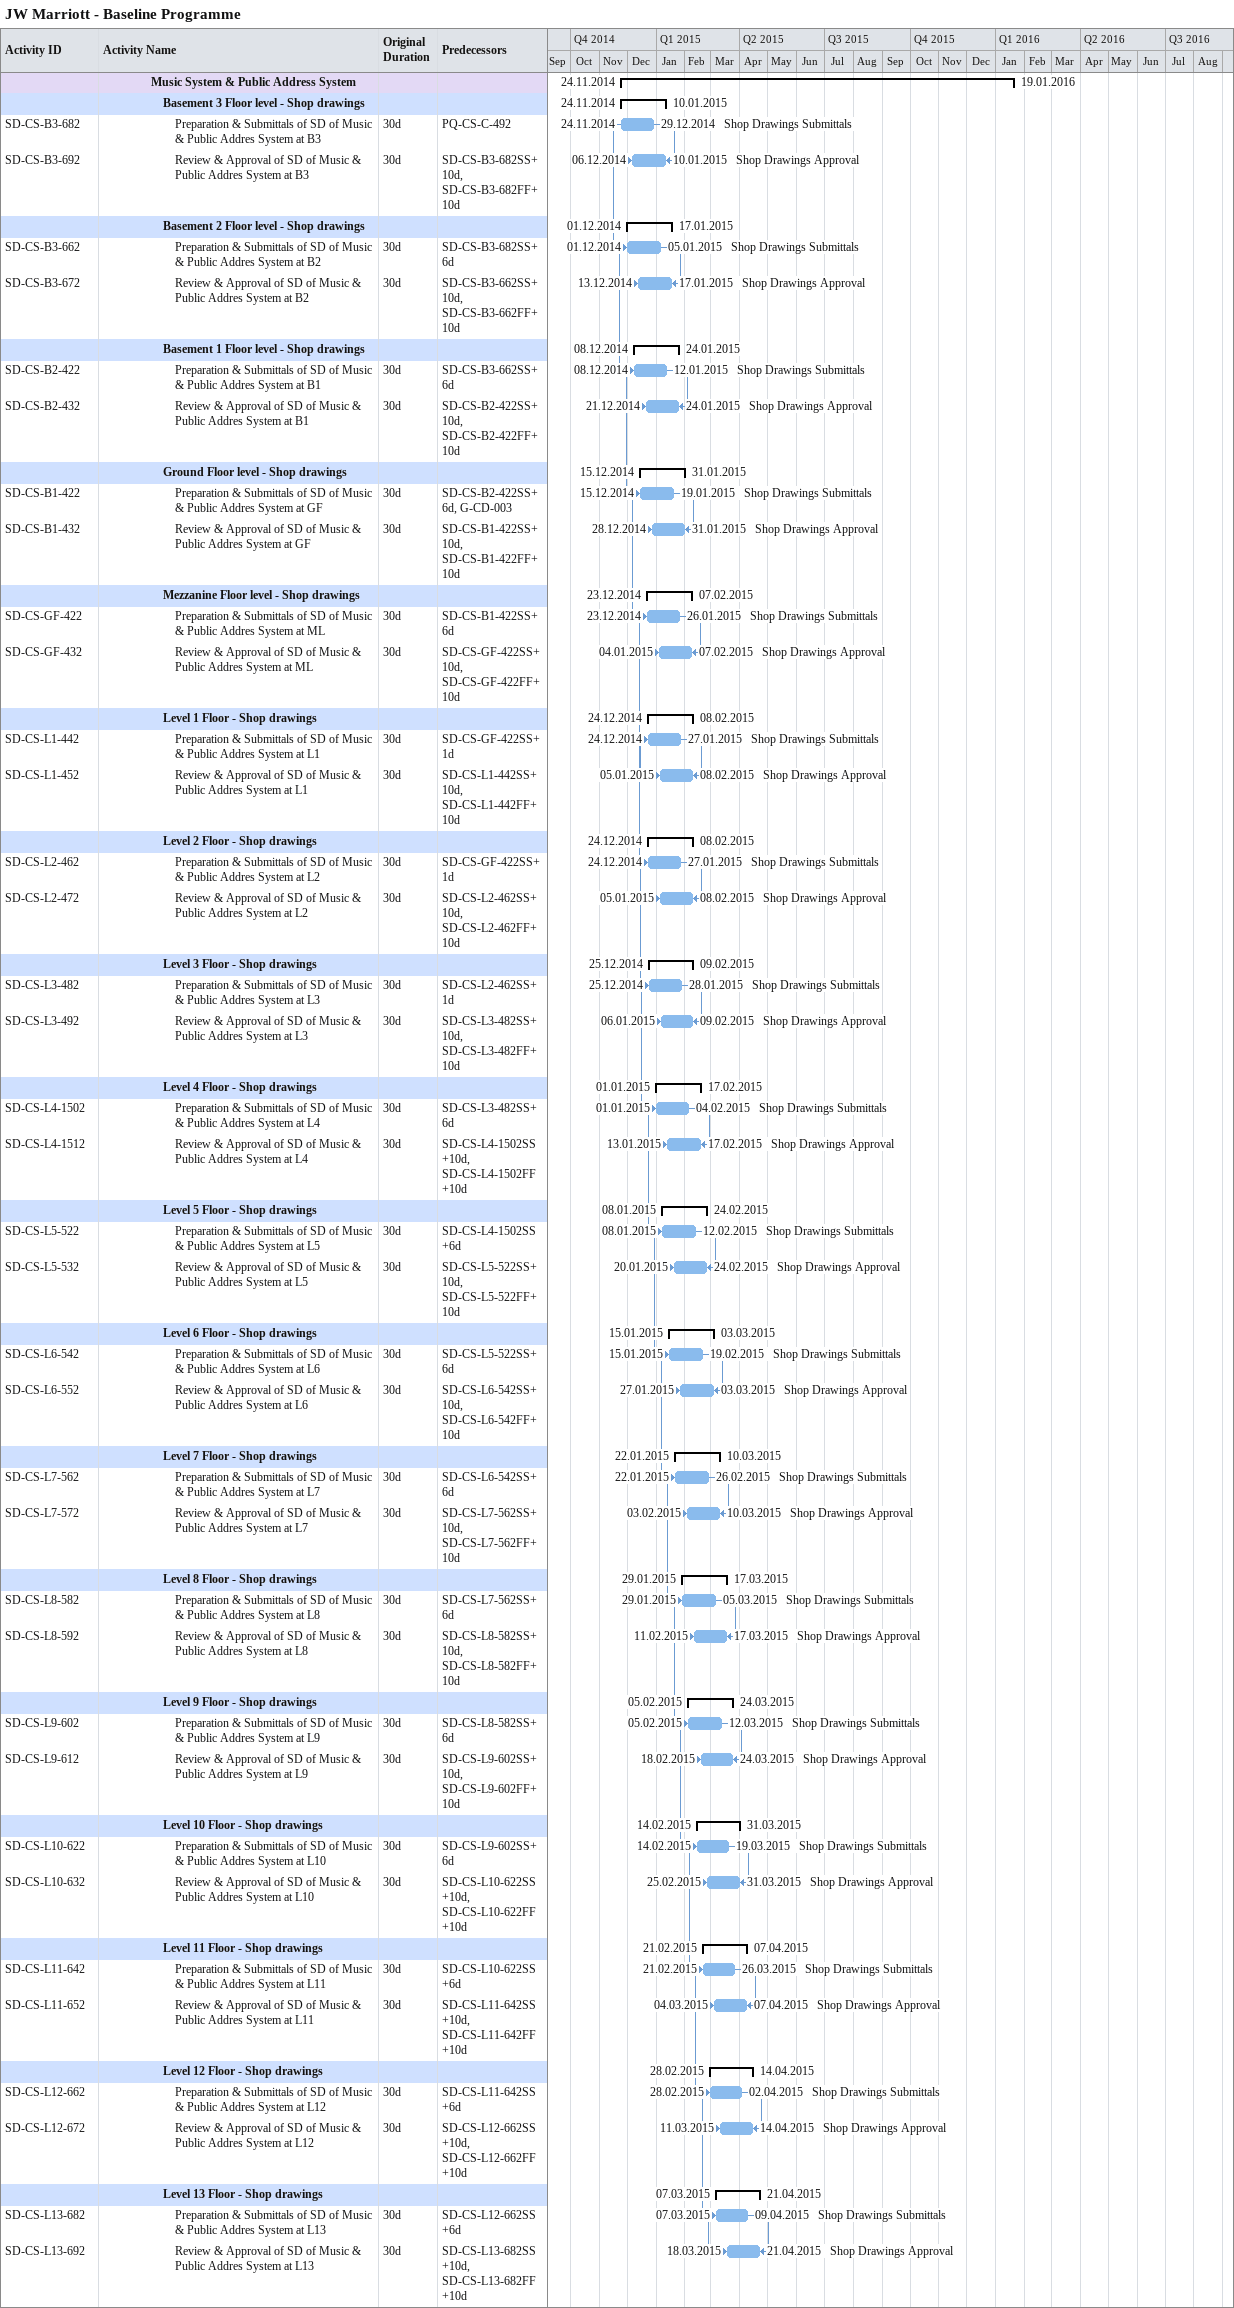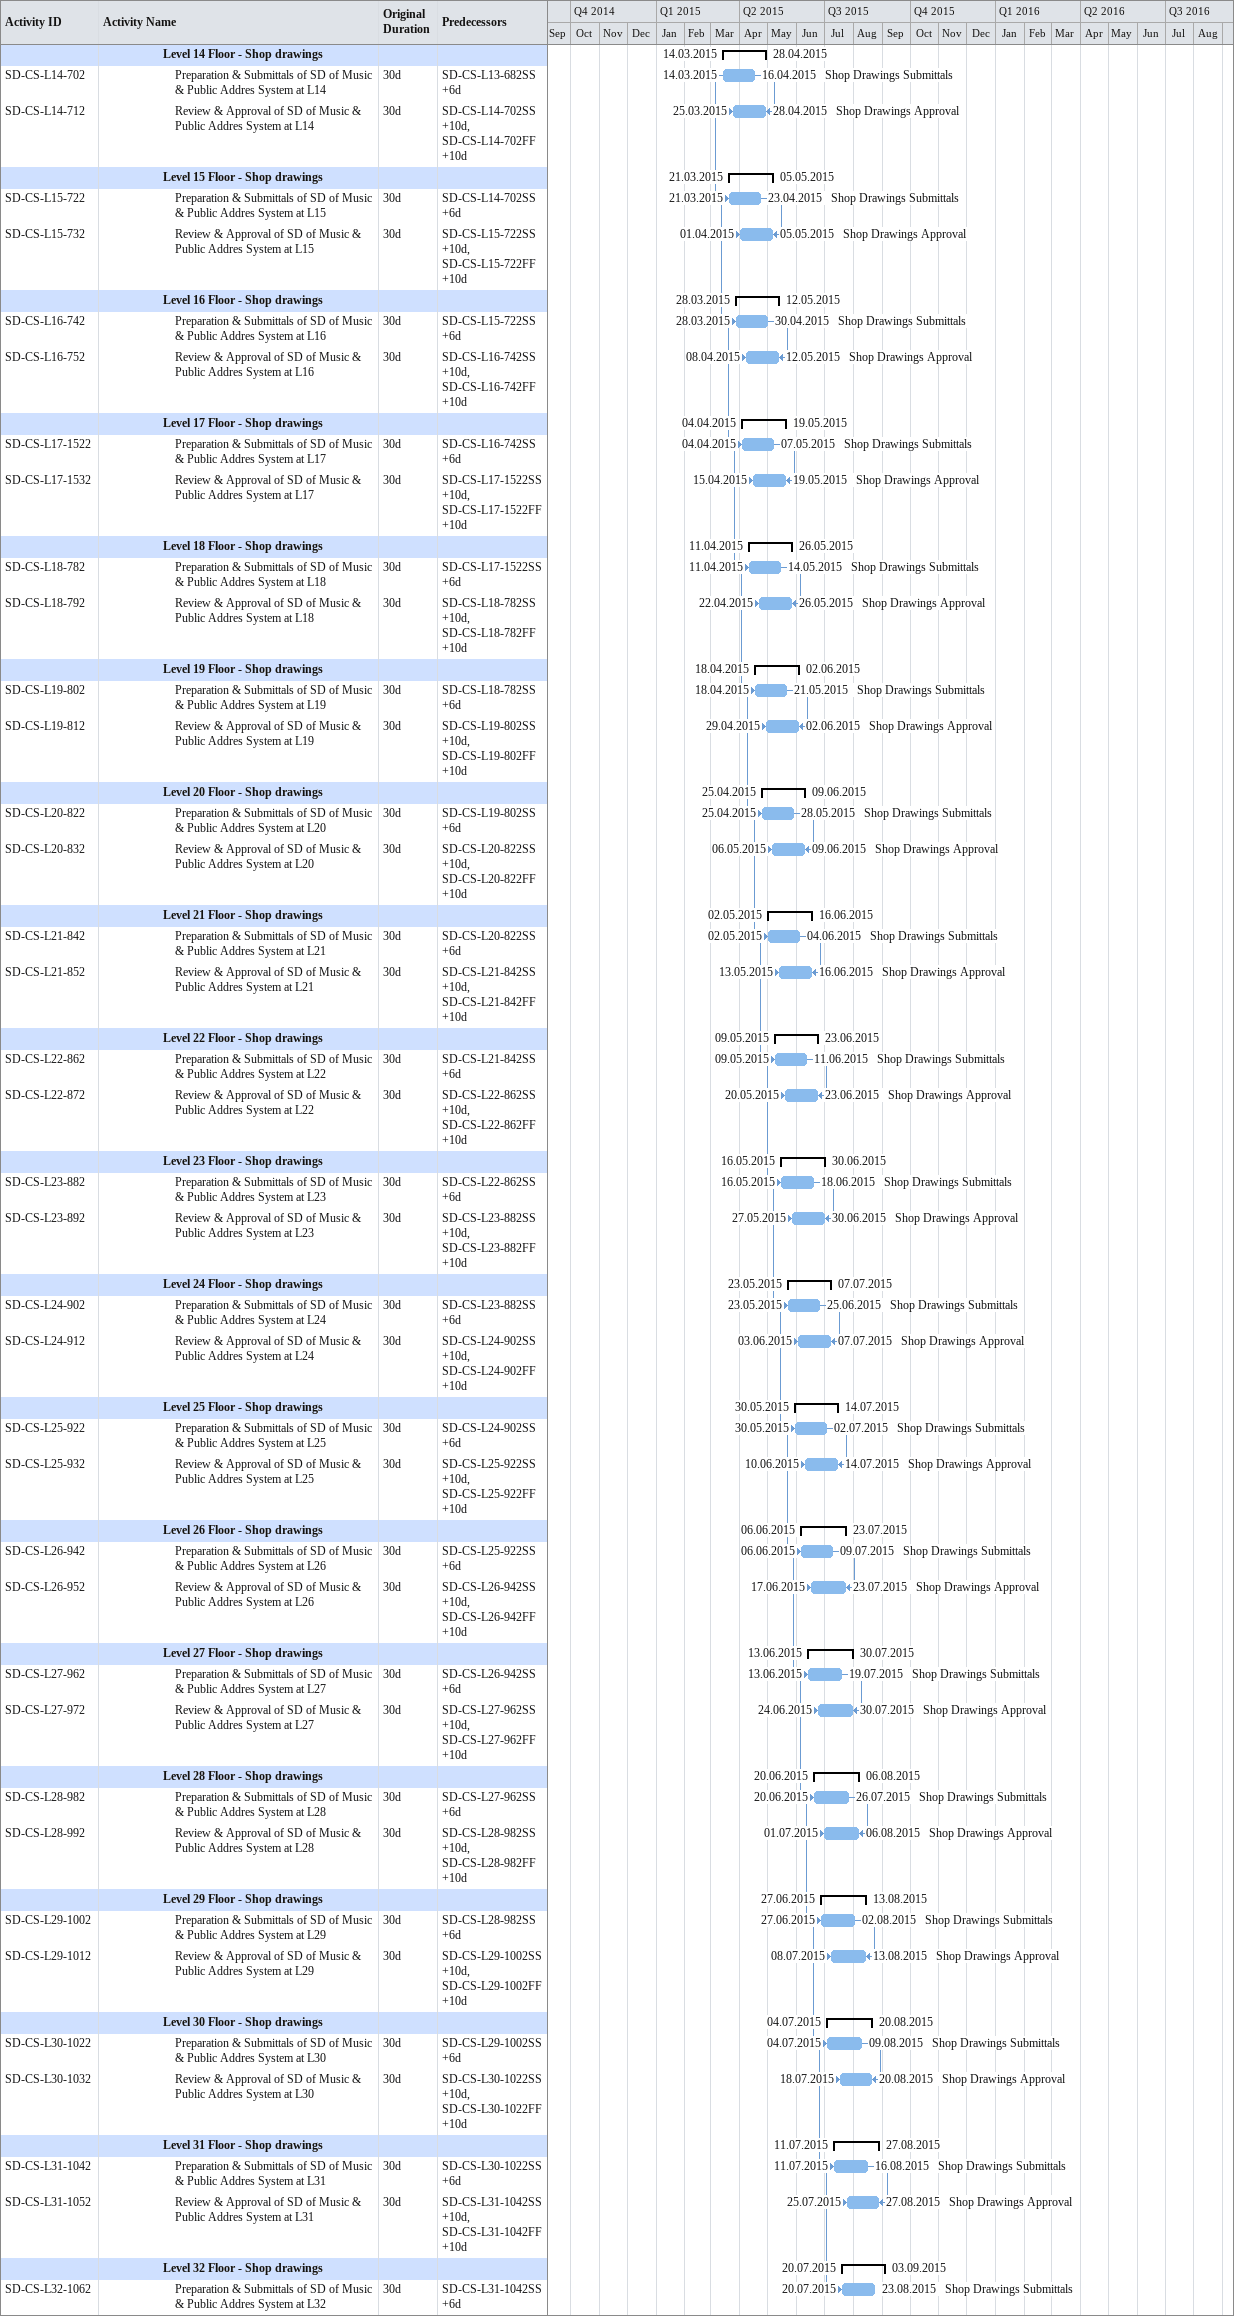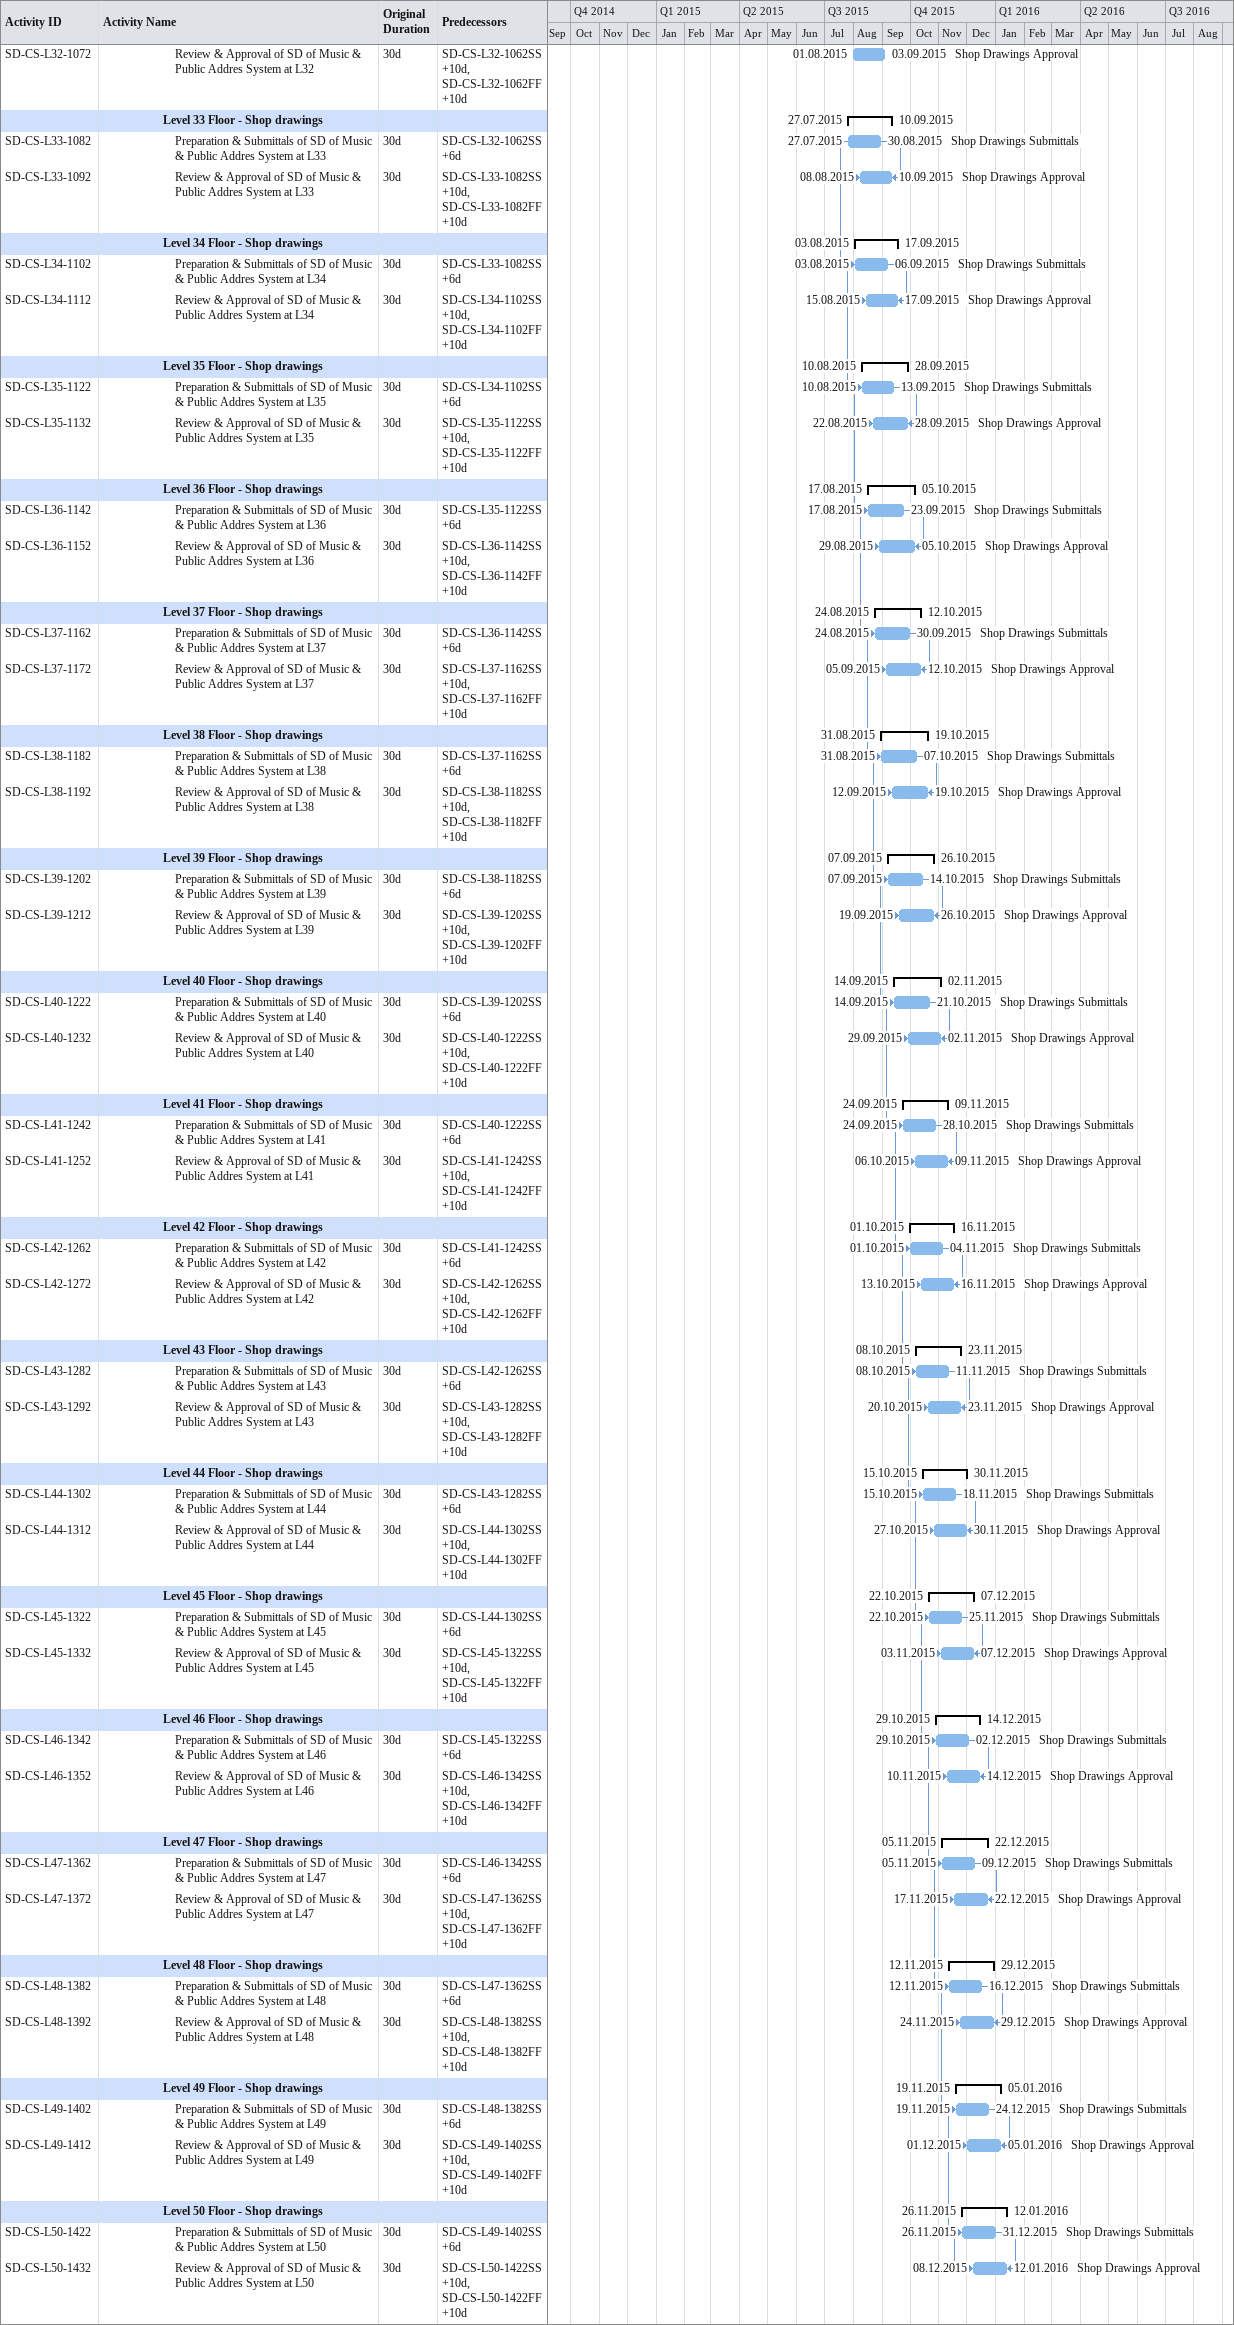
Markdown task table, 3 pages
JW Marriott - Baseline Programme

| ID | Level | Task | Original duration | Start | Finish | Predecessors | Resources |
|---|---|---|---|---|---|---|---|
|  | 5 | **Music System & Public Address System** |  | 2014-11-24 | 2016-01-19 |  |  |
|  | 6 | **Basement 3 Floor level - Shop drawings** |  | 2014-11-24 | 2015-01-10 |  |  |
| SD-CS-B3-682 | 7 | Preparation & Submittals of SD of Music & Public Addres System at B3 | 30d | 2014-11-24 | 2014-12-29 | PQ-CS-C-492 | Shop Drawings Submittals |
| SD-CS-B3-692 | 7 | Review & Approval of SD of Music & Public Addres System at B3 | 30d | 2014-12-06 | 2015-01-10 | SD-CS-B3-682SS+10d, SD-CS-B3-682FF+10d | Shop Drawings Approval |
|  | 6 | **Basement 2 Floor level - Shop drawings** |  | 2014-12-01 | 2015-01-17 |  |  |
| SD-CS-B3-662 | 7 | Preparation & Submittals of SD of Music & Public Addres System at B2 | 30d | 2014-12-01 | 2015-01-05 | SD-CS-B3-682SS+6d | Shop Drawings Submittals |
| SD-CS-B3-672 | 7 | Review & Approval of SD of Music & Public Addres System at B2 | 30d | 2014-12-13 | 2015-01-17 | SD-CS-B3-662SS+10d, SD-CS-B3-662FF+10d | Shop Drawings Approval |
|  | 6 | **Basement 1 Floor level - Shop drawings** |  | 2014-12-08 | 2015-01-24 |  |  |
| SD-CS-B2-422 | 7 | Preparation & Submittals of SD of Music & Public Addres System at B1 | 30d | 2014-12-08 | 2015-01-12 | SD-CS-B3-662SS+6d | Shop Drawings Submittals |
| SD-CS-B2-432 | 7 | Review & Approval of SD of Music & Public Addres System at B1 | 30d | 2014-12-21 | 2015-01-24 | SD-CS-B2-422SS+10d, SD-CS-B2-422FF+10d | Shop Drawings Approval |
|  | 6 | **Ground Floor level - Shop drawings** |  | 2014-12-15 | 2015-01-31 |  |  |
| SD-CS-B1-422 | 7 | Preparation & Submittals of SD of Music & Public Addres System at GF | 30d | 2014-12-15 | 2015-01-19 | SD-CS-B2-422SS+6d, G-CD-003 | Shop Drawings Submittals |
| SD-CS-B1-432 | 7 | Review & Approval of SD of Music & Public Addres System at GF | 30d | 2014-12-28 | 2015-01-31 | SD-CS-B1-422SS+10d, SD-CS-B1-422FF+10d | Shop Drawings Approval |
|  | 6 | **Mezzanine Floor level - Shop drawings** |  | 2014-12-23 | 2015-02-07 |  |  |
| SD-CS-GF-422 | 7 | Preparation & Submittals of SD of Music & Public Addres System at ML | 30d | 2014-12-23 | 2015-01-26 | SD-CS-B1-422SS+6d | Shop Drawings Submittals |
| SD-CS-GF-432 | 7 | Review & Approval of SD of Music & Public Addres System at ML | 30d | 2015-01-04 | 2015-02-07 | SD-CS-GF-422SS+10d, SD-CS-GF-422FF+10d | Shop Drawings Approval |
|  | 6 | **Level 1 Floor - Shop drawings** |  | 2014-12-24 | 2015-02-08 |  |  |
| SD-CS-L1-442 | 7 | Preparation & Submittals of SD of Music & Public Addres System at L1 | 30d | 2014-12-24 | 2015-01-27 | SD-CS-GF-422SS+1d | Shop Drawings Submittals |
| SD-CS-L1-452 | 7 | Review & Approval of SD of Music & Public Addres System at L1 | 30d | 2015-01-05 | 2015-02-08 | SD-CS-L1-442SS+10d, SD-CS-L1-442FF+10d | Shop Drawings Approval |
|  | 6 | **Level 2 Floor - Shop drawings** |  | 2014-12-24 | 2015-02-08 |  |  |
| SD-CS-L2-462 | 7 | Preparation & Submittals of SD of Music & Public Addres System at L2 | 30d | 2014-12-24 | 2015-01-27 | SD-CS-GF-422SS+1d | Shop Drawings Submittals |
| SD-CS-L2-472 | 7 | Review & Approval of SD of Music & Public Addres System at L2 | 30d | 2015-01-05 | 2015-02-08 | SD-CS-L2-462SS+10d, SD-CS-L2-462FF+10d | Shop Drawings Approval |
|  | 6 | **Level 3 Floor - Shop drawings** |  | 2014-12-25 | 2015-02-09 |  |  |
| SD-CS-L3-482 | 7 | Preparation & Submittals of SD of Music & Public Addres System at L3 | 30d | 2014-12-25 | 2015-01-28 | SD-CS-L2-462SS+1d | Shop Drawings Submittals |
| SD-CS-L3-492 | 7 | Review & Approval of SD of Music & Public Addres System at L3 | 30d | 2015-01-06 | 2015-02-09 | SD-CS-L3-482SS+10d, SD-CS-L3-482FF+10d | Shop Drawings Approval |
|  | 6 | **Level 4 Floor - Shop drawings** |  | 2015-01-01 | 2015-02-17 |  |  |
| SD-CS-L4-1502 | 7 | Preparation & Submittals of SD of Music & Public Addres System at L4 | 30d | 2015-01-01 | 2015-02-04 | SD-CS-L3-482SS+6d | Shop Drawings Submittals |
| SD-CS-L4-1512 | 7 | Review & Approval of SD of Music & Public Addres System at L4 | 30d | 2015-01-13 | 2015-02-17 | SD-CS-L4-1502SS+10d, SD-CS-L4-1502FF+10d | Shop Drawings Approval |
|  | 6 | **Level 5 Floor - Shop drawings** |  | 2015-01-08 | 2015-02-24 |  |  |
| SD-CS-L5-522 | 7 | Preparation & Submittals of SD of Music & Public Addres System at L5 | 30d | 2015-01-08 | 2015-02-12 | SD-CS-L4-1502SS+6d | Shop Drawings Submittals |
| SD-CS-L5-532 | 7 | Review & Approval of SD of Music & Public Addres System at L5 | 30d | 2015-01-20 | 2015-02-24 | SD-CS-L5-522SS+10d, SD-CS-L5-522FF+10d | Shop Drawings Approval |
|  | 6 | **Level 6 Floor - Shop drawings** |  | 2015-01-15 | 2015-03-03 |  |  |
| SD-CS-L6-542 | 7 | Preparation & Submittals of SD of Music & Public Addres System at L6 | 30d | 2015-01-15 | 2015-02-19 | SD-CS-L5-522SS+6d | Shop Drawings Submittals |
| SD-CS-L6-552 | 7 | Review & Approval of SD of Music & Public Addres System at L6 | 30d | 2015-01-27 | 2015-03-03 | SD-CS-L6-542SS+10d, SD-CS-L6-542FF+10d | Shop Drawings Approval |
|  | 6 | **Level 7 Floor - Shop drawings** |  | 2015-01-22 | 2015-03-10 |  |  |
| SD-CS-L7-562 | 7 | Preparation & Submittals of SD of Music & Public Addres System at L7 | 30d | 2015-01-22 | 2015-02-26 | SD-CS-L6-542SS+6d | Shop Drawings Submittals |
| SD-CS-L7-572 | 7 | Review & Approval of SD of Music & Public Addres System at L7 | 30d | 2015-02-03 | 2015-03-10 | SD-CS-L7-562SS+10d, SD-CS-L7-562FF+10d | Shop Drawings Approval |
|  | 6 | **Level 8 Floor - Shop drawings** |  | 2015-01-29 | 2015-03-17 |  |  |
| SD-CS-L8-582 | 7 | Preparation & Submittals of SD of Music & Public Addres System at L8 | 30d | 2015-01-29 | 2015-03-05 | SD-CS-L7-562SS+6d | Shop Drawings Submittals |
| SD-CS-L8-592 | 7 | Review & Approval of SD of Music & Public Addres System at L8 | 30d | 2015-02-11 | 2015-03-17 | SD-CS-L8-582SS+10d, SD-CS-L8-582FF+10d | Shop Drawings Approval |
|  | 6 | **Level 9 Floor - Shop drawings** |  | 2015-02-05 | 2015-03-24 |  |  |
| SD-CS-L9-602 | 7 | Preparation & Submittals of SD of Music & Public Addres System at L9 | 30d | 2015-02-05 | 2015-03-12 | SD-CS-L8-582SS+6d | Shop Drawings Submittals |
| SD-CS-L9-612 | 7 | Review & Approval of SD of Music & Public Addres System at L9 | 30d | 2015-02-18 | 2015-03-24 | SD-CS-L9-602SS+10d, SD-CS-L9-602FF+10d | Shop Drawings Approval |
|  | 6 | **Level 10 Floor - Shop drawings** |  | 2015-02-14 | 2015-03-31 |  |  |
| SD-CS-L10-622 | 7 | Preparation & Submittals of SD of Music & Public Addres System at L10 | 30d | 2015-02-14 | 2015-03-19 | SD-CS-L9-602SS+6d | Shop Drawings Submittals |
| SD-CS-L10-632 | 7 | Review & Approval of SD of Music & Public Addres System at L10 | 30d | 2015-02-25 | 2015-03-31 | SD-CS-L10-622SS+10d, SD-CS-L10-622FF+10d | Shop Drawings Approval |
|  | 6 | **Level 11 Floor - Shop drawings** |  | 2015-02-21 | 2015-04-07 |  |  |
| SD-CS-L11-642 | 7 | Preparation & Submittals of SD of Music & Public Addres System at L11 | 30d | 2015-02-21 | 2015-03-26 | SD-CS-L10-622SS+6d | Shop Drawings Submittals |
| SD-CS-L11-652 | 7 | Review & Approval of SD of Music & Public Addres System at L11 | 30d | 2015-03-04 | 2015-04-07 | SD-CS-L11-642SS+10d, SD-CS-L11-642FF+10d | Shop Drawings Approval |
|  | 6 | **Level 12 Floor - Shop drawings** |  | 2015-02-28 | 2015-04-14 |  |  |
| SD-CS-L12-662 | 7 | Preparation & Submittals of SD of Music & Public Addres System at L12 | 30d | 2015-02-28 | 2015-04-02 | SD-CS-L11-642SS+6d | Shop Drawings Submittals |
| SD-CS-L12-672 | 7 | Review & Approval of SD of Music & Public Addres System at L12 | 30d | 2015-03-11 | 2015-04-14 | SD-CS-L12-662SS+10d, SD-CS-L12-662FF+10d | Shop Drawings Approval |
|  | 6 | **Level 13 Floor - Shop drawings** |  | 2015-03-07 | 2015-04-21 |  |  |
| SD-CS-L13-682 | 7 | Preparation & Submittals of SD of Music & Public Addres System at L13 | 30d | 2015-03-07 | 2015-04-09 | SD-CS-L12-662SS+6d | Shop Drawings Submittals |
| SD-CS-L13-692 | 7 | Review & Approval of SD of Music & Public Addres System at L13 | 30d | 2015-03-18 | 2015-04-21 | SD-CS-L13-682SS+10d, SD-CS-L13-682FF+10d | Shop Drawings Approval |
|  | 6 | **Level 14 Floor - Shop drawings** |  | 2015-03-14 | 2015-04-28 |  |  |
| SD-CS-L14-702 | 7 | Preparation & Submittals of SD of Music & Public Addres System at L14 | 30d | 2015-03-14 | 2015-04-16 | SD-CS-L13-682SS+6d | Shop Drawings Submittals |
| SD-CS-L14-712 | 7 | Review & Approval of SD of Music & Public Addres System at L14 | 30d | 2015-03-25 | 2015-04-28 | SD-CS-L14-702SS+10d, SD-CS-L14-702FF+10d | Shop Drawings Approval |
|  | 6 | **Level 15 Floor - Shop drawings** |  | 2015-03-21 | 2015-05-05 |  |  |
| SD-CS-L15-722 | 7 | Preparation & Submittals of SD of Music & Public Addres System at L15 | 30d | 2015-03-21 | 2015-04-23 | SD-CS-L14-702SS+6d | Shop Drawings Submittals |
| SD-CS-L15-732 | 7 | Review & Approval of SD of Music & Public Addres System at L15 | 30d | 2015-04-01 | 2015-05-05 | SD-CS-L15-722SS+10d, SD-CS-L15-722FF+10d | Shop Drawings Approval |
|  | 6 | **Level 16 Floor - Shop drawings** |  | 2015-03-28 | 2015-05-12 |  |  |
| SD-CS-L16-742 | 7 | Preparation & Submittals of SD of Music & Public Addres System at L16 | 30d | 2015-03-28 | 2015-04-30 | SD-CS-L15-722SS+6d | Shop Drawings Submittals |
| SD-CS-L16-752 | 7 | Review & Approval of SD of Music & Public Addres System at L16 | 30d | 2015-04-08 | 2015-05-12 | SD-CS-L16-742SS+10d, SD-CS-L16-742FF+10d | Shop Drawings Approval |
|  | 6 | **Level 17 Floor - Shop drawings** |  | 2015-04-04 | 2015-05-19 |  |  |
| SD-CS-L17-1522 | 7 | Preparation & Submittals of SD of Music & Public Addres System at L17 | 30d | 2015-04-04 | 2015-05-07 | SD-CS-L16-742SS+6d | Shop Drawings Submittals |
| SD-CS-L17-1532 | 7 | Review & Approval of SD of Music & Public Addres System at L17 | 30d | 2015-04-15 | 2015-05-19 | SD-CS-L17-1522SS+10d, SD-CS-L17-1522FF+10d | Shop Drawings Approval |
|  | 6 | **Level 18 Floor - Shop drawings** |  | 2015-04-11 | 2015-05-26 |  |  |
| SD-CS-L18-782 | 7 | Preparation & Submittals of SD of Music & Public Addres System at L18 | 30d | 2015-04-11 | 2015-05-14 | SD-CS-L17-1522SS+6d | Shop Drawings Submittals |
| SD-CS-L18-792 | 7 | Review & Approval of SD of Music & Public Addres System at L18 | 30d | 2015-04-22 | 2015-05-26 | SD-CS-L18-782SS+10d, SD-CS-L18-782FF+10d | Shop Drawings Approval |
|  | 6 | **Level 19 Floor - Shop drawings** |  | 2015-04-18 | 2015-06-02 |  |  |
| SD-CS-L19-802 | 7 | Preparation & Submittals of SD of Music & Public Addres System at L19 | 30d | 2015-04-18 | 2015-05-21 | SD-CS-L18-782SS+6d | Shop Drawings Submittals |
| SD-CS-L19-812 | 7 | Review & Approval of SD of Music & Public Addres System at L19 | 30d | 2015-04-29 | 2015-06-02 | SD-CS-L19-802SS+10d, SD-CS-L19-802FF+10d | Shop Drawings Approval |
|  | 6 | **Level 20 Floor - Shop drawings** |  | 2015-04-25 | 2015-06-09 |  |  |
| SD-CS-L20-822 | 7 | Preparation & Submittals of SD of Music & Public Addres System at L20 | 30d | 2015-04-25 | 2015-05-28 | SD-CS-L19-802SS+6d | Shop Drawings Submittals |
| SD-CS-L20-832 | 7 | Review & Approval of SD of Music & Public Addres System at L20 | 30d | 2015-05-06 | 2015-06-09 | SD-CS-L20-822SS+10d, SD-CS-L20-822FF+10d | Shop Drawings Approval |
|  | 6 | **Level 21 Floor - Shop drawings** |  | 2015-05-02 | 2015-06-16 |  |  |
| SD-CS-L21-842 | 7 | Preparation & Submittals of SD of Music & Public Addres System at L21 | 30d | 2015-05-02 | 2015-06-04 | SD-CS-L20-822SS+6d | Shop Drawings Submittals |
| SD-CS-L21-852 | 7 | Review & Approval of SD of Music & Public Addres System at L21 | 30d | 2015-05-13 | 2015-06-16 | SD-CS-L21-842SS+10d, SD-CS-L21-842FF+10d | Shop Drawings Approval |
|  | 6 | **Level 22 Floor - Shop drawings** |  | 2015-05-09 | 2015-06-23 |  |  |
| SD-CS-L22-862 | 7 | Preparation & Submittals of SD of Music & Public Addres System at L22 | 30d | 2015-05-09 | 2015-06-11 | SD-CS-L21-842SS+6d | Shop Drawings Submittals |
| SD-CS-L22-872 | 7 | Review & Approval of SD of Music & Public Addres System at L22 | 30d | 2015-05-20 | 2015-06-23 | SD-CS-L22-862SS+10d, SD-CS-L22-862FF+10d | Shop Drawings Approval |
|  | 6 | **Level 23 Floor - Shop drawings** |  | 2015-05-16 | 2015-06-30 |  |  |
| SD-CS-L23-882 | 7 | Preparation & Submittals of SD of Music & Public Addres System at L23 | 30d | 2015-05-16 | 2015-06-18 | SD-CS-L22-862SS+6d | Shop Drawings Submittals |
| SD-CS-L23-892 | 7 | Review & Approval of SD of Music & Public Addres System at L23 | 30d | 2015-05-27 | 2015-06-30 | SD-CS-L23-882SS+10d, SD-CS-L23-882FF+10d | Shop Drawings Approval |
|  | 6 | **Level 24 Floor - Shop drawings** |  | 2015-05-23 | 2015-07-07 |  |  |
| SD-CS-L24-902 | 7 | Preparation & Submittals of SD of Music & Public Addres System at L24 | 30d | 2015-05-23 | 2015-06-25 | SD-CS-L23-882SS+6d | Shop Drawings Submittals |
| SD-CS-L24-912 | 7 | Review & Approval of SD of Music & Public Addres System at L24 | 30d | 2015-06-03 | 2015-07-07 | SD-CS-L24-902SS+10d, SD-CS-L24-902FF+10d | Shop Drawings Approval |
|  | 6 | **Level 25 Floor - Shop drawings** |  | 2015-05-30 | 2015-07-14 |  |  |
| SD-CS-L25-922 | 7 | Preparation & Submittals of SD of Music & Public Addres System at L25 | 30d | 2015-05-30 | 2015-07-02 | SD-CS-L24-902SS+6d | Shop Drawings Submittals |
| SD-CS-L25-932 | 7 | Review & Approval of SD of Music & Public Addres System at L25 | 30d | 2015-06-10 | 2015-07-14 | SD-CS-L25-922SS+10d, SD-CS-L25-922FF+10d | Shop Drawings Approval |
|  | 6 | **Level 26 Floor - Shop drawings** |  | 2015-06-06 | 2015-07-23 |  |  |
| SD-CS-L26-942 | 7 | Preparation & Submittals of SD of Music & Public Addres System at L26 | 30d | 2015-06-06 | 2015-07-09 | SD-CS-L25-922SS+6d | Shop Drawings Submittals |
| SD-CS-L26-952 | 7 | Review & Approval of SD of Music & Public Addres System at L26 | 30d | 2015-06-17 | 2015-07-23 | SD-CS-L26-942SS+10d, SD-CS-L26-942FF+10d | Shop Drawings Approval |
|  | 6 | **Level 27 Floor - Shop drawings** |  | 2015-06-13 | 2015-07-30 |  |  |
| SD-CS-L27-962 | 7 | Preparation & Submittals of SD of Music & Public Addres System at L27 | 30d | 2015-06-13 | 2015-07-19 | SD-CS-L26-942SS+6d | Shop Drawings Submittals |
| SD-CS-L27-972 | 7 | Review & Approval of SD of Music & Public Addres System at L27 | 30d | 2015-06-24 | 2015-07-30 | SD-CS-L27-962SS+10d, SD-CS-L27-962FF+10d | Shop Drawings Approval |
|  | 6 | **Level 28 Floor - Shop drawings** |  | 2015-06-20 | 2015-08-06 |  |  |
| SD-CS-L28-982 | 7 | Preparation & Submittals of SD of Music & Public Addres System at L28 | 30d | 2015-06-20 | 2015-07-26 | SD-CS-L27-962SS+6d | Shop Drawings Submittals |
| SD-CS-L28-992 | 7 | Review & Approval of SD of Music & Public Addres System at L28 | 30d | 2015-07-01 | 2015-08-06 | SD-CS-L28-982SS+10d, SD-CS-L28-982FF+10d | Shop Drawings Approval |
|  | 6 | **Level 29 Floor - Shop drawings** |  | 2015-06-27 | 2015-08-13 |  |  |
| SD-CS-L29-1002 | 7 | Preparation & Submittals of SD of Music & Public Addres System at L29 | 30d | 2015-06-27 | 2015-08-02 | SD-CS-L28-982SS+6d | Shop Drawings Submittals |
| SD-CS-L29-1012 | 7 | Review & Approval of SD of Music & Public Addres System at L29 | 30d | 2015-07-08 | 2015-08-13 | SD-CS-L29-1002SS+10d, SD-CS-L29-1002FF+10d | Shop Drawings Approval |
|  | 6 | **Level 30 Floor - Shop drawings** |  | 2015-07-04 | 2015-08-20 |  |  |
| SD-CS-L30-1022 | 7 | Preparation & Submittals of SD of Music & Public Addres System at L30 | 30d | 2015-07-04 | 2015-08-09 | SD-CS-L29-1002SS+6d | Shop Drawings Submittals |
| SD-CS-L30-1032 | 7 | Review & Approval of SD of Music & Public Addres System at L30 | 30d | 2015-07-18 | 2015-08-20 | SD-CS-L30-1022SS+10d, SD-CS-L30-1022FF+10d | Shop Drawings Approval |
|  | 6 | **Level 31 Floor - Shop drawings** |  | 2015-07-11 | 2015-08-27 |  |  |
| SD-CS-L31-1042 | 7 | Preparation & Submittals of SD of Music & Public Addres System at L31 | 30d | 2015-07-11 | 2015-08-16 | SD-CS-L30-1022SS+6d | Shop Drawings Submittals |
| SD-CS-L31-1052 | 7 | Review & Approval of SD of Music & Public Addres System at L31 | 30d | 2015-07-25 | 2015-08-27 | SD-CS-L31-1042SS+10d, SD-CS-L31-1042FF+10d | Shop Drawings Approval |
|  | 6 | **Level 32 Floor - Shop drawings** |  | 2015-07-20 | 2015-09-03 |  |  |
| SD-CS-L32-1062 | 7 | Preparation & Submittals of SD of Music & Public Addres System at L32 | 30d | 2015-07-20 | 2015-08-23 | SD-CS-L31-1042SS+6d | Shop Drawings Submittals |
| SD-CS-L32-1072 | 7 | Review & Approval of SD of Music & Public Addres System at L32 | 30d | 2015-08-01 | 2015-09-03 | SD-CS-L32-1062SS+10d, SD-CS-L32-1062FF+10d | Shop Drawings Approval |
|  | 6 | **Level 33 Floor - Shop drawings** |  | 2015-07-27 | 2015-09-10 |  |  |
| SD-CS-L33-1082 | 7 | Preparation & Submittals of SD of Music & Public Addres System at L33 | 30d | 2015-07-27 | 2015-08-30 | SD-CS-L32-1062SS+6d | Shop Drawings Submittals |
| SD-CS-L33-1092 | 7 | Review & Approval of SD of Music & Public Addres System at L33 | 30d | 2015-08-08 | 2015-09-10 | SD-CS-L33-1082SS+10d, SD-CS-L33-1082FF+10d | Shop Drawings Approval |
|  | 6 | **Level 34 Floor - Shop drawings** |  | 2015-08-03 | 2015-09-17 |  |  |
| SD-CS-L34-1102 | 7 | Preparation & Submittals of SD of Music & Public Addres System at L34 | 30d | 2015-08-03 | 2015-09-06 | SD-CS-L33-1082SS+6d | Shop Drawings Submittals |
| SD-CS-L34-1112 | 7 | Review & Approval of SD of Music & Public Addres System at L34 | 30d | 2015-08-15 | 2015-09-17 | SD-CS-L34-1102SS+10d, SD-CS-L34-1102FF+10d | Shop Drawings Approval |
|  | 6 | **Level 35 Floor - Shop drawings** |  | 2015-08-10 | 2015-09-28 |  |  |
| SD-CS-L35-1122 | 7 | Preparation & Submittals of SD of Music & Public Addres System at L35 | 30d | 2015-08-10 | 2015-09-13 | SD-CS-L34-1102SS+6d | Shop Drawings Submittals |
| SD-CS-L35-1132 | 7 | Review & Approval of SD of Music & Public Addres System at L35 | 30d | 2015-08-22 | 2015-09-28 | SD-CS-L35-1122SS+10d, SD-CS-L35-1122FF+10d | Shop Drawings Approval |
|  | 6 | **Level 36 Floor - Shop drawings** |  | 2015-08-17 | 2015-10-05 |  |  |
| SD-CS-L36-1142 | 7 | Preparation & Submittals of SD of Music & Public Addres System at L36 | 30d | 2015-08-17 | 2015-09-23 | SD-CS-L35-1122SS+6d | Shop Drawings Submittals |
| SD-CS-L36-1152 | 7 | Review & Approval of SD of Music & Public Addres System at L36 | 30d | 2015-08-29 | 2015-10-05 | SD-CS-L36-1142SS+10d, SD-CS-L36-1142FF+10d | Shop Drawings Approval |
|  | 6 | **Level 37 Floor - Shop drawings** |  | 2015-08-24 | 2015-10-12 |  |  |
| SD-CS-L37-1162 | 7 | Preparation & Submittals of SD of Music & Public Addres System at L37 | 30d | 2015-08-24 | 2015-09-30 | SD-CS-L36-1142SS+6d | Shop Drawings Submittals |
| SD-CS-L37-1172 | 7 | Review & Approval of SD of Music & Public Addres System at L37 | 30d | 2015-09-05 | 2015-10-12 | SD-CS-L37-1162SS+10d, SD-CS-L37-1162FF+10d | Shop Drawings Approval |
|  | 6 | **Level 38 Floor - Shop drawings** |  | 2015-08-31 | 2015-10-19 |  |  |
| SD-CS-L38-1182 | 7 | Preparation & Submittals of SD of Music & Public Addres System at L38 | 30d | 2015-08-31 | 2015-10-07 | SD-CS-L37-1162SS+6d | Shop Drawings Submittals |
| SD-CS-L38-1192 | 7 | Review & Approval of SD of Music & Public Addres System at L38 | 30d | 2015-09-12 | 2015-10-19 | SD-CS-L38-1182SS+10d, SD-CS-L38-1182FF+10d | Shop Drawings Approval |
|  | 6 | **Level 39 Floor - Shop drawings** |  | 2015-09-07 | 2015-10-26 |  |  |
| SD-CS-L39-1202 | 7 | Preparation & Submittals of SD of Music & Public Addres System at L39 | 30d | 2015-09-07 | 2015-10-14 | SD-CS-L38-1182SS+6d | Shop Drawings Submittals |
| SD-CS-L39-1212 | 7 | Review & Approval of SD of Music & Public Addres System at L39 | 30d | 2015-09-19 | 2015-10-26 | SD-CS-L39-1202SS+10d, SD-CS-L39-1202FF+10d | Shop Drawings Approval |
|  | 6 | **Level 40 Floor - Shop drawings** |  | 2015-09-14 | 2015-11-02 |  |  |
| SD-CS-L40-1222 | 7 | Preparation & Submittals of SD of Music & Public Addres System at L40 | 30d | 2015-09-14 | 2015-10-21 | SD-CS-L39-1202SS+6d | Shop Drawings Submittals |
| SD-CS-L40-1232 | 7 | Review & Approval of SD of Music & Public Addres System at L40 | 30d | 2015-09-29 | 2015-11-02 | SD-CS-L40-1222SS+10d, SD-CS-L40-1222FF+10d | Shop Drawings Approval |
|  | 6 | **Level 41 Floor - Shop drawings** |  | 2015-09-24 | 2015-11-09 |  |  |
| SD-CS-L41-1242 | 7 | Preparation & Submittals of SD of Music & Public Addres System at L41 | 30d | 2015-09-24 | 2015-10-28 | SD-CS-L40-1222SS+6d | Shop Drawings Submittals |
| SD-CS-L41-1252 | 7 | Review & Approval of SD of Music & Public Addres System at L41 | 30d | 2015-10-06 | 2015-11-09 | SD-CS-L41-1242SS+10d, SD-CS-L41-1242FF+10d | Shop Drawings Approval |
|  | 6 | **Level 42 Floor - Shop drawings** |  | 2015-10-01 | 2015-11-16 |  |  |
| SD-CS-L42-1262 | 7 | Preparation & Submittals of SD of Music & Public Addres System at L42 | 30d | 2015-10-01 | 2015-11-04 | SD-CS-L41-1242SS+6d | Shop Drawings Submittals |
| SD-CS-L42-1272 | 7 | Review & Approval of SD of Music & Public Addres System at L42 | 30d | 2015-10-13 | 2015-11-16 | SD-CS-L42-1262SS+10d, SD-CS-L42-1262FF+10d | Shop Drawings Approval |
|  | 6 | **Level 43 Floor - Shop drawings** |  | 2015-10-08 | 2015-11-23 |  |  |
| SD-CS-L43-1282 | 7 | Preparation & Submittals of SD of Music & Public Addres System at L43 | 30d | 2015-10-08 | 2015-11-11 | SD-CS-L42-1262SS+6d | Shop Drawings Submittals |
| SD-CS-L43-1292 | 7 | Review & Approval of SD of Music & Public Addres System at L43 | 30d | 2015-10-20 | 2015-11-23 | SD-CS-L43-1282SS+10d, SD-CS-L43-1282FF+10d | Shop Drawings Approval |
|  | 6 | **Level 44 Floor - Shop drawings** |  | 2015-10-15 | 2015-11-30 |  |  |
| SD-CS-L44-1302 | 7 | Preparation & Submittals of SD of Music & Public Addres System at L44 | 30d | 2015-10-15 | 2015-11-18 | SD-CS-L43-1282SS+6d | Shop Drawings Submittals |
| SD-CS-L44-1312 | 7 | Review & Approval of SD of Music & Public Addres System at L44 | 30d | 2015-10-27 | 2015-11-30 | SD-CS-L44-1302SS+10d, SD-CS-L44-1302FF+10d | Shop Drawings Approval |
|  | 6 | **Level 45 Floor - Shop drawings** |  | 2015-10-22 | 2015-12-07 |  |  |
| SD-CS-L45-1322 | 7 | Preparation & Submittals of SD of Music & Public Addres System at L45 | 30d | 2015-10-22 | 2015-11-25 | SD-CS-L44-1302SS+6d | Shop Drawings Submittals |
| SD-CS-L45-1332 | 7 | Review & Approval of SD of Music & Public Addres System at L45 | 30d | 2015-11-03 | 2015-12-07 | SD-CS-L45-1322SS+10d, SD-CS-L45-1322FF+10d | Shop Drawings Approval |
|  | 6 | **Level 46 Floor - Shop drawings** |  | 2015-10-29 | 2015-12-14 |  |  |
| SD-CS-L46-1342 | 7 | Preparation & Submittals of SD of Music & Public Addres System at L46 | 30d | 2015-10-29 | 2015-12-02 | SD-CS-L45-1322SS+6d | Shop Drawings Submittals |
| SD-CS-L46-1352 | 7 | Review & Approval of SD of Music & Public Addres System at L46 | 30d | 2015-11-10 | 2015-12-14 | SD-CS-L46-1342SS+10d, SD-CS-L46-1342FF+10d | Shop Drawings Approval |
|  | 6 | **Level 47 Floor - Shop drawings** |  | 2015-11-05 | 2015-12-22 |  |  |
| SD-CS-L47-1362 | 7 | Preparation & Submittals of SD of Music & Public Addres System at L47 | 30d | 2015-11-05 | 2015-12-09 | SD-CS-L46-1342SS+6d | Shop Drawings Submittals |
| SD-CS-L47-1372 | 7 | Review & Approval of SD of Music & Public Addres System at L47 | 30d | 2015-11-17 | 2015-12-22 | SD-CS-L47-1362SS+10d, SD-CS-L47-1362FF+10d | Shop Drawings Approval |
|  | 6 | **Level 48 Floor - Shop drawings** |  | 2015-11-12 | 2015-12-29 |  |  |
| SD-CS-L48-1382 | 7 | Preparation & Submittals of SD of Music & Public Addres System at L48 | 30d | 2015-11-12 | 2015-12-16 | SD-CS-L47-1362SS+6d | Shop Drawings Submittals |
| SD-CS-L48-1392 | 7 | Review & Approval of SD of Music & Public Addres System at L48 | 30d | 2015-11-24 | 2015-12-29 | SD-CS-L48-1382SS+10d, SD-CS-L48-1382FF+10d | Shop Drawings Approval |
|  | 6 | **Level 49 Floor - Shop drawings** |  | 2015-11-19 | 2016-01-05 |  |  |
| SD-CS-L49-1402 | 7 | Preparation & Submittals of SD of Music & Public Addres System at L49 | 30d | 2015-11-19 | 2015-12-24 | SD-CS-L48-1382SS+6d | Shop Drawings Submittals |
| SD-CS-L49-1412 | 7 | Review & Approval of SD of Music & Public Addres System at L49 | 30d | 2015-12-01 | 2016-01-05 | SD-CS-L49-1402SS+10d, SD-CS-L49-1402FF+10d | Shop Drawings Approval |
|  | 6 | **Level 50 Floor - Shop drawings** |  | 2015-11-26 | 2016-01-12 |  |  |
| SD-CS-L50-1422 | 7 | Preparation & Submittals of SD of Music & Public Addres System at L50 | 30d | 2015-11-26 | 2015-12-31 | SD-CS-L49-1402SS+6d | Shop Drawings Submittals |
| SD-CS-L50-1432 | 7 | Review & Approval of SD of Music & Public Addres System at L50 | 30d | 2015-12-08 | 2016-01-12 | SD-CS-L50-1422SS+10d, SD-CS-L50-1422FF+10d | Shop Drawings Approval |
